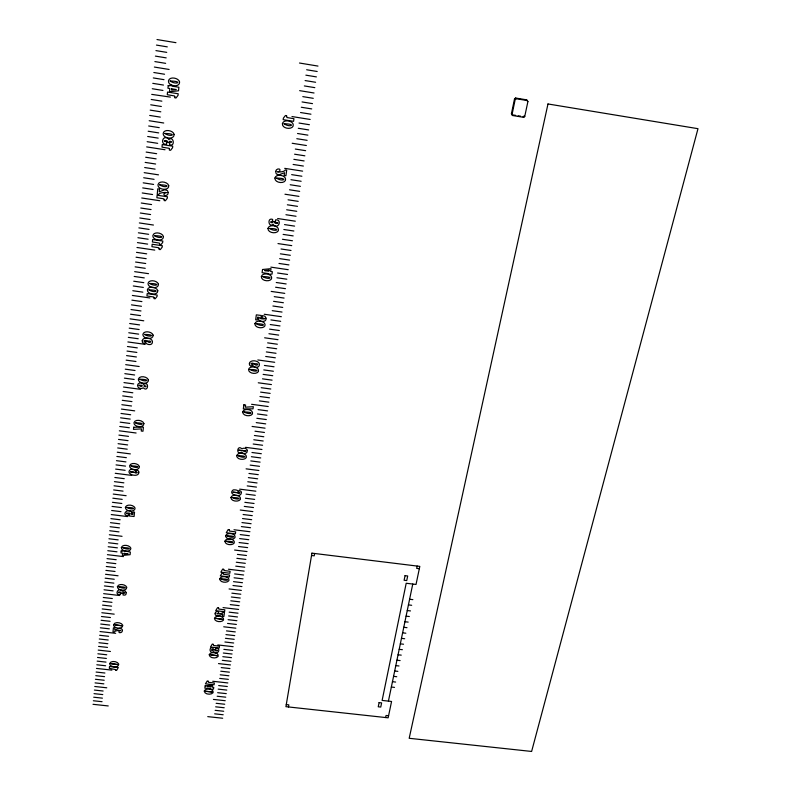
<?xml version="1.0" encoding="UTF-8"?>
<svg xmlns="http://www.w3.org/2000/svg" width="791" height="791" viewBox="0 0 791 791"><rect width="100%" height="100%" fill="white"/><g stroke="black" fill="none" stroke-linecap="round" stroke-linejoin="round"><path stroke-width="1.19" d="M512.093 114.794L511.421 113.775L514.545 98.776L515.594 98.025L526.569 99.834L527.904 101.584L524.71 116.593L523.672 117.335L512.716 115.545L512.093 114.794L515.732 115.387M512.716 115.545L511.421 113.775M526.569 99.834L527.904 101.584M288.468 706.946L288.824 704.84L286.273 704.563M314.62 553.482L314.225 555.836L311.535 555.509M388.421 701.113L412.764 584.055M385.642 717.546L386.077 715.469L388.579 715.746M417.173 566.059L416.689 568.373L419.329 568.699M512.044 114.527L515.178 99.488L514.545 98.776M515.594 98.025L516.226 98.737L515.178 99.488M151.724 94.376L170.391 97.095M93.012 704.306L108.238 705.938M207.746 716.636L222.676 718.238M95.068 682.89L103.848 683.849M217.159 696.238L225.751 697.178M94.732 686.479L106.775 687.794M213.432 699.422L225.237 700.707M94.386 690.068L103.137 691.018M216.151 703.308L224.723 704.237M94.04 693.638L102.781 694.587M215.646 706.818L224.209 707.747M93.694 697.207L102.425 698.146M215.142 710.328L223.695 711.257M93.358 700.757L102.069 701.696M214.648 713.828L223.181 714.757M96.818 664.776L105.648 665.755M219.71 678.401L228.362 679.36M96.462 668.415L111.897 670.125M212.71 681.269L227.838 682.94M96.116 672.053L104.926 673.022M218.682 685.57L227.314 686.519M95.77 675.672L104.56 676.641M218.178 689.129L226.79 690.078M95.424 679.281L104.204 680.25M217.663 692.689L226.275 693.628M393.572 676.364L396.746 676.72M98.588 646.415L107.477 647.414M222.291 660.327L230.992 661.306M392.455 681.704L395.629 682.06M98.232 650.103L110.433 651.477M218.504 663.6L230.468 664.934M97.876 653.791L106.745 654.78M221.253 667.584L229.934 668.553M391.347 687.033L394.511 687.379M97.52 657.459L106.38 658.448M220.738 671.203L229.41 672.172M97.164 661.128L106.014 662.107M220.224 674.802L228.886 675.771M100.734 624.05L109.702 625.078M225.435 638.307L234.205 639.316M396.924 660.208L400.117 660.574M100.378 627.807L109.326 628.825M224.911 642.005L233.671 643.004M100.012 631.544L115.654 633.324M217.812 644.942L233.127 646.682M395.807 665.617L398.99 665.973M99.656 635.282L108.585 636.29M223.853 649.362L232.594 650.35M394.679 671.005L397.863 671.361M99.3 638.999L108.209 640.008M223.329 653.03L232.06 654.019M98.944 642.717L107.843 643.716M222.815 656.678L231.526 657.667M102.563 605.125L111.58 606.173M228.095 619.689L236.924 620.708M102.187 608.932L111.205 609.97M227.561 623.427L236.38 624.455M400.325 643.854L403.539 644.22M101.831 612.728L114.201 614.152M223.715 626.788L235.837 628.183M399.188 649.322L402.392 649.698M101.466 616.505L110.453 617.544M226.493 630.892L235.293 631.9M101.1 620.282L110.078 621.311M225.959 634.609L234.749 635.618M398.051 654.78L401.255 655.146M104.402 585.933L113.489 587.001M230.794 600.804L239.683 601.852M404.923 621.736L408.166 622.112M104.036 589.789L113.103 590.857M230.25 604.601L239.129 605.639M403.766 627.293L406.999 627.678M103.661 593.645L119.51 595.494M223.052 607.607L238.575 609.426M103.295 597.482L112.342 598.54M229.172 612.165L238.022 613.193M402.619 632.84L405.842 633.215M102.929 601.308L111.966 602.356M228.629 615.932L237.478 616.96M401.472 638.357L404.685 638.732M106.281 566.475L115.427 567.562M233.523 581.652L242.481 582.72M408.423 604.907L411.676 605.293M105.905 570.39L115.041 571.478M232.979 585.508L241.917 586.566M105.529 574.286L118.067 575.779M229.074 588.949L241.354 590.402M407.256 610.533L410.499 610.919M105.154 578.181L114.26 579.259M231.882 593.171L240.8 594.229M406.09 616.149L409.333 616.525M104.778 582.067L113.874 583.135M231.338 596.997L240.237 598.045M108.179 546.739L117.394 547.847M236.301 562.243L245.309 563.33M107.794 550.704L116.999 551.811M235.738 566.148L244.745 567.226M107.418 554.669L123.485 556.597M228.441 569.223L244.172 571.122M107.032 558.614L116.208 559.712M234.63 573.92L243.608 574.998M106.656 562.549L115.822 563.647M234.077 577.796L243.045 578.864M409.6 599.252L412.862 599.637M110.107 526.717L119.382 527.854M239.109 542.547L248.186 543.664M109.722 530.741L118.986 531.878M238.546 546.512L247.613 547.619M109.336 534.756L122.051 536.308M234.591 550.042L247.029 551.564M108.95 538.76L118.185 539.887M237.419 554.392L246.456 555.5M108.565 542.755L117.79 543.872M236.855 558.327L245.882 559.415M112.065 506.408L121.399 507.575M241.967 522.574L251.103 523.711M111.669 510.492L120.993 511.648M241.393 526.598L250.52 527.726M111.274 514.565L127.569 516.582M233.978 529.752L249.936 531.73M110.888 518.629L120.183 519.776M240.246 534.597L249.353 535.715M110.493 522.673L119.787 523.82M239.683 538.582L248.769 539.699M114.042 485.803L123.455 486.989M244.864 502.325L254.059 503.481M113.647 489.945L123.04 491.132M244.281 506.398L253.466 507.555M113.251 494.078L126.145 495.7M240.256 510.027L252.873 511.609M112.846 498.201L122.219 499.378M243.114 514.506L252.28 515.653M112.451 502.315L121.814 503.481M242.54 518.55L251.686 519.687M115.654 469.103L125.116 470.309M247.207 485.901L256.452 487.088M115.249 473.295L131.771 475.401M239.673 489.145L255.859 491.201M114.843 477.477L124.276 478.674M246.031 494.138L255.256 495.304M114.448 481.65L123.861 482.836M245.447 498.231L254.653 499.398M117.691 447.953L127.213 449.189M250.174 465.108L259.488 466.324M117.276 452.215L130.357 453.896M246.08 468.845L258.884 470.497M116.87 456.456L126.372 457.673M248.977 473.463L258.271 474.659M116.465 460.678L125.947 461.904M248.384 477.626L257.668 478.812M116.059 464.9L125.532 466.117M247.791 481.768L257.055 482.955M119.757 426.487L129.348 427.753M253.189 444.018L262.572 445.254M119.332 430.808L136.101 433.003M245.546 447.34L261.95 449.486M118.927 435.119L128.488 436.365M251.973 452.492L261.337 453.718M118.512 439.41L128.063 440.656M251.37 456.714L260.714 457.93M118.096 443.692L127.638 444.928M250.777 460.916L260.101 462.132M121.428 409.085L134.697 410.855M252.092 426.448L265.064 428.168M121.003 413.456L130.644 414.741M255.018 431.214L264.441 432.459M120.588 417.816L130.218 419.092M254.405 435.495L263.808 436.741M120.173 422.157L129.783 423.422M253.792 439.766L263.185 441.002M123.554 387.046L140.561 389.34M123.119 391.476L132.829 392.781M258.103 409.619L267.595 410.895M122.694 395.905L132.394 397.201M257.48 413.96L266.953 415.235M122.269 400.315L131.959 401.601M256.857 418.291L266.32 419.556M121.854 404.705L131.514 405.991M256.244 422.612L265.697 423.867M125.275 369.17L135.053 370.504M261.228 387.699L270.789 389.004M124.84 373.659L134.608 374.983M260.605 392.109L270.146 393.404M124.405 378.138L134.163 379.453M259.972 396.509L269.504 397.794M123.979 382.597L133.719 383.912M259.349 400.889L268.861 402.174M251.587 404.3L268.228 406.534M127.015 351.075L136.853 352.43M263.769 369.921L273.379 371.246M126.57 355.614L136.398 356.968M263.136 374.39L272.737 375.705M126.135 360.152L135.953 361.497M262.493 378.84L272.084 380.155M125.7 364.661L139.167 366.51M258.271 382.785L271.432 384.584M129.22 328.146L139.137 329.531M266.982 347.407L276.672 348.762M128.775 332.764L138.672 334.138M266.34 351.936L276.01 353.29M128.33 337.361L138.217 338.736M265.697 356.454L275.347 357.799M127.895 341.949L145.149 344.342M257.807 359.954L274.695 362.298M127.45 346.517L137.308 347.882M264.412 365.452L274.032 366.777M131.009 309.548L140.986 310.962M269.593 329.145L279.332 330.519M130.555 314.215L140.521 315.619M268.94 333.733L278.669 335.107M130.11 318.872L143.774 320.8M264.639 337.797L277.997 339.675M129.665 323.519L139.592 324.913M267.635 342.859L277.334 344.223M132.819 290.722L142.855 292.156M272.233 310.665L282.031 312.059M132.364 295.448L149.885 297.95M264.224 314.254L281.359 316.697M131.909 300.165L141.915 301.589M270.908 319.93L280.676 321.324M131.464 304.861L141.451 306.275M270.255 324.547L280.004 325.932M134.658 271.659L148.53 273.666M271.204 291.414L284.76 293.372M134.193 276.445L144.278 277.898M274.24 296.645L284.078 298.069M133.738 281.22L143.804 282.664M273.567 301.331L283.396 302.745M133.274 285.976L143.329 287.42M272.905 306.008L282.713 307.412M136.517 252.349L146.671 253.842M277.611 273.004L287.529 274.457M136.052 257.204L146.187 258.677M276.939 277.76L286.836 279.203M135.587 262.039L145.712 263.512M276.257 282.506L286.144 283.939M135.123 266.854L145.228 268.317M275.584 287.232L285.452 288.666M138.395 232.801L148.619 234.314M280.35 253.822L290.327 255.295M137.921 237.715L148.125 239.218M279.668 258.637L289.625 260.11M137.456 242.61L147.64 244.112M278.976 263.443L288.923 264.906M136.981 247.484L154.769 250.094M270.838 267.131L288.221 269.691M140.304 213.006L150.587 214.549M283.129 234.403L293.164 235.896M139.819 217.98L150.092 219.512M282.436 239.278L292.452 240.771M139.345 222.933L153.434 225.04M277.987 243.579L291.741 245.625M138.87 227.877L149.104 229.4M281.042 248.987L291.029 250.47M142.232 192.964L152.574 194.527M285.937 214.727L296.032 216.259M141.747 197.997L159.812 200.726M277.661 218.524L295.31 221.193M141.263 203.02L151.575 204.572M284.533 224.595L294.598 226.107M140.778 208.023L151.081 209.566M283.831 229.509L293.876 231.012M144.189 172.656L158.497 174.841M284.968 194.23L298.939 196.366M143.695 177.757L154.087 179.339M288.072 199.816L298.207 201.359M143.201 182.84L153.583 184.422M287.36 204.8L297.485 206.342M142.716 187.912L153.078 189.484M286.649 209.773L296.754 211.306M146.167 152.08L156.638 153.701M291.661 174.633L301.885 176.225M145.673 157.251L156.124 158.862M290.94 179.705L301.144 181.277M145.168 162.402L155.619 164.014M290.218 184.758L300.412 186.33M144.674 167.534L155.105 169.136M289.506 189.791L299.67 191.353M148.174 131.237L158.714 132.898M294.588 154.205L304.871 155.817M147.67 136.477L158.19 138.118M293.847 159.337L304.12 160.939M147.166 141.698L157.676 143.329M293.125 164.449L303.368 166.051M146.661 146.899L165.012 149.746M284.701 168.354L302.627 171.143M149.697 115.437L160.286 117.108M296.803 138.702L307.126 140.333M149.183 120.716L163.727 123.01M292.186 143.27L306.374 145.514M148.678 125.987L159.238 127.648M295.32 149.054L305.623 150.676M291.978 116.554L310.181 119.461M151.229 99.468L161.878 101.169M299.038 123.05L309.41 124.711M150.715 104.808L161.344 106.498M298.286 128.28L308.648 129.932M150.201 110.127L160.81 111.808M297.545 133.501L307.887 135.142M153.83 72.505L164.558 74.245M302.805 96.621L313.266 98.321M153.306 77.933L164.014 79.664M302.053 101.94L312.494 103.631M152.782 83.342L163.48 85.062M301.292 107.25L311.723 108.921M152.268 88.73L162.946 90.451M300.54 112.53L310.952 114.201M155.402 56.112L166.189 57.872M305.108 80.563L315.609 82.274M518.164 115.783L520.587 116.178M154.878 61.589L165.645 63.349M304.337 85.932L314.828 87.643M154.354 67.057L169.126 69.46M299.641 90.649L314.047 92.992M156.994 39.55L175.948 42.674M299.492 63.023L317.982 66.078M516.226 98.737L527.231 100.546M156.46 45.087L167.287 46.867M306.651 69.756L317.191 71.497M155.936 50.604L166.733 52.374M305.87 75.165L316.4 76.895M524.057 115.832L524.71 116.593M523.019 116.574L523.672 117.335M139.404 466.542C139.523 471.278 129.348 470.17 129.605 465.79C130.653 462.043 138.366 463.219 139.404 466.542M143.903 423.482C144.051 428.356 133.649 427.18 133.956 422.691C134.994 418.835 142.894 420.061 143.903 423.482M137.733 385.296C137.12 388.173 141.48 389.399 143.25 387.808C148.352 392.919 149.39 380.491 143.596 384.446C142.509 382.271 137.654 382.241 137.733 385.296M138.821 472.039C139.325 478.515 124.236 474.125 130.545 469.459C132.275 469.419 136.121 469.3 135.508 472.039C133.125 473.819 139.819 472.781 136.171 472.108L136.388 470.012L138.316 470.833L138.821 472.039M148.441 379.977C148.639 384.99 137.99 383.754 138.356 379.146C139.374 375.181 147.462 376.467 148.441 379.977M167.494 141.381L167.484 142.42L169.007 142.657C168.562 139.265 174.504 143.092 169.857 142.162L169.59 144.753C175.533 147.106 173.565 135.409 168.799 139.592L168.236 138.613C162.58 134.302 159.792 145.069 166.515 144.278L166.782 141.678C161.582 141.678 165.705 139.196 167.494 141.381M142.242 340.674L142.42 342.305L143.932 343.61L144.773 343.798L145.01 341.514C142.242 341.119 145.247 339.764 146.533 340.792C142.973 343.759 151.486 346.498 152.337 342.869C153.909 337.856 143.023 336.086 142.242 340.674M153.128 335.166C153.365 340.328 142.469 339.023 142.894 334.296C143.893 330.223 152.179 331.567 153.128 335.166M157.775 290.673C158.042 295.972 146.899 294.598 147.383 289.753C148.372 285.561 156.845 286.975 157.775 290.673M158.437 284.246C158.714 289.565 147.541 288.181 148.036 283.316C149.015 279.104 157.518 280.528 158.437 284.246M163.421 236.519C163.747 242.006 152.307 240.543 152.861 235.55C153.82 231.209 162.541 232.702 163.421 236.519M168.73 185.697C169.096 191.353 157.369 189.8 157.992 184.669C158.942 180.2 167.88 181.762 168.73 185.697M174.099 134.381C174.514 140.225 162.491 138.573 163.193 133.303C164.113 128.696 173.288 130.337 174.099 134.381M179.567 81.987C180.032 88.009 167.712 86.268 168.483 80.85C169.383 76.094 178.796 77.825 179.567 81.987M131.968 512.756L131.197 514.288L132.779 514.486L133.046 511.965L134.529 512.153L134.075 516.503L129.388 516.009L129.586 514.002C132.888 512.706 121.903 512.786 128.468 513.863L128.261 515.89C119.975 514.852 129.131 506.883 131.968 512.756M214.826 649.599C214.519 652.308 220.719 650.034 215.409 650.113L215.666 648.274C222.182 647.681 217.268 656.303 213.689 651.606C209.734 654.839 208.27 646.207 213.095 647.987L212.838 649.816C209.061 649.144 213.689 651.922 213.55 649.451L214.826 649.599M109.633 663.55C109.613 667.426 118.729 668.266 118.769 664.133C117.622 661.217 110.74 660.267 109.633 663.55M113.558 624.722C113.489 628.687 122.813 629.587 122.823 625.335C121.695 622.329 114.646 621.35 113.558 624.722M122.318 630.378C123.099 632.84 117.582 633.907 119.065 630.882C124.405 630.368 114.913 629.863 114.28 632.029L113.004 631.89L113.42 627.777L114.942 627.955L114.735 630.002L119.421 628.38L121.498 628.855A2.165 1.809 7.9 0 1 122.239 629.913L122.318 630.378M204.276 691.087C204.464 694.617 211.345 695.131 213.105 692.659C214.064 688.516 205.304 687.745 204.276 691.087M117.404 586.675C117.295 590.739 126.817 591.678 126.797 587.317C125.69 584.242 118.492 583.204 117.404 586.675M121.349 547.54C121.191 551.713 130.93 552.701 130.881 548.222C129.793 545.058 122.417 543.99 121.349 547.54M209.239 654.76C209.388 658.359 216.398 658.923 218.178 656.382C219.196 652.16 210.258 651.319 209.239 654.76M125.403 507.367C125.205 511.639 135.152 512.687 135.073 508.079C134.005 504.836 126.471 503.719 125.403 507.367M214.47 618.344C214.579 622.033 221.737 622.646 223.527 620.035C224.604 615.724 215.488 614.805 214.47 618.344M219.73 578.864C219.799 582.631 227.116 583.313 228.915 580.614C230.062 576.204 220.748 575.215 219.73 578.864M224.921 541.202C224.941 545.048 232.416 545.79 234.225 543.012C235.431 538.513 225.929 537.445 224.921 541.202M225.662 535.804C225.682 539.66 233.177 540.411 234.986 537.623C236.202 533.114 226.671 532.036 225.662 535.804M230.932 497.529C230.903 501.464 238.556 502.275 240.375 499.418C241.651 494.81 231.931 493.653 230.932 497.529M236.697 455.675C236.618 459.7 244.439 460.58 246.278 457.633C247.623 452.917 237.696 451.681 236.697 455.675M242.718 411.943C242.59 416.066 250.589 417.025 252.438 413.98C253.862 409.165 243.707 407.82 242.718 411.943M168.048 192.51C169.126 195.703 162.284 197.167 164.261 193.123C171.291 192.223 158.942 191.897 158.694 194.566L157.221 194.339L157.775 188.802L159.545 189.069L159.258 191.827L164.726 189.741L167.128 190.433A2.541 2.403 36.2 0 1 167.969 191.867L168.048 192.51M248.572 369.437C248.394 373.659 256.571 374.697 258.42 371.552C259.923 366.629 249.561 365.195 248.572 369.437M254.929 323.707C254.682 328.018 263.057 329.145 264.916 325.902C266.508 320.869 255.908 319.327 254.929 323.707M274.586 221.599C273.676 225.02 281.883 222.775 275.248 222.301L275.594 219.839C282.13 219.107 279.025 229.291 273.745 225.208L273.221 224.278C268.505 228.273 266.962 217.12 272.628 219.394L272.282 221.856C267.823 220.976 273.449 224.595 273.122 221.381L274.586 221.599M241.344 492.398C241.66 498.755 226.888 494.415 233.286 489.866C234.957 489.817 238.793 489.708 238.081 492.398C235.659 494.118 242.293 493.139 238.724 492.457L239.011 490.4L240.879 491.211L241.344 492.398M261.366 276.563C261.06 280.983 269.622 282.199 271.501 278.857C273.172 273.696 262.335 272.045 261.366 276.563M126.273 592.627L125.858 594.545L124.929 595.109L123.05 595.02L123.258 593.102C127.163 593.814 122.308 590.907 122.526 593.477L121.221 593.329C121.468 590.511 115.11 592.845 120.598 592.785L120.4 594.703C113.677 595.326 118.472 586.289 122.308 591.223L125.097 590.877L126.273 592.627M249.402 363.405L249.511 364.997L250.965 366.273L251.785 366.46L252.092 364.216C249.383 363.84 252.388 362.505 253.624 363.514C250.005 366.421 258.36 369.1 259.26 365.551C260.981 360.587 250.233 358.936 249.402 363.405M247.257 450.405C248.018 453.826 242.797 454.538 241.502 452.086C235.817 455.873 237.122 443.988 241.957 448.883C243.45 447.577 246.98 448.19 247.257 450.405M267.991 228.421C267.625 232.94 276.395 234.255 278.284 230.794C280.044 225.524 268.96 223.744 267.991 228.421M265.984 318.14C267.2 323.568 255.384 321.551 259.28 317.418L257.619 317.181L257.223 320.039L255.651 319.821L256.333 314.858L261.297 315.471L260.971 317.755C256.581 318.951 269.86 319.673 262.157 317.923L262.474 315.609L264.995 316.262L265.984 318.14M274.932 178.054C274.497 182.681 283.475 184.105 285.383 180.526C287.232 175.127 275.891 173.219 274.932 178.054M282.417 123.703C281.903 128.449 291.118 129.991 293.036 126.283C294.994 120.746 283.366 118.69 282.417 123.703M115.605 669.601L115.555 670.293L116.584 670.412L118.314 667.505L109.504 666.526L109.316 668.346L115.605 669.601M154.077 297.723L154.018 298.632L155.174 298.79L157.043 296.437L157.191 295.043L147.185 293.619L146.948 295.972L153.701 296.991L154.077 297.723M159.169 248.503L159.1 249.442L160.286 249.62L162.185 247.178L162.343 245.754L152.179 244.251L151.931 246.683L158.783 247.751L159.169 248.503M159.653 243.816L159.584 244.755L160.771 244.923L162.679 242.481L162.827 241.047L152.653 239.544L152.406 241.987L159.268 243.055L159.653 243.816M164.231 199.609L164.162 200.578L165.359 200.756L167.296 198.244L167.455 196.771L157.132 195.209L156.875 197.72L163.846 198.828L164.231 199.609M215.162 613.341L215.192 614.34A2.155 1.829 3.3 0 0 215.894 615.398L217.95 615.882L222.676 614.251L222.39 616.318L223.902 616.486L224.486 612.353L223.22 612.204C222.578 614.37 213.036 613.895 218.395 613.361C220.017 610.603 215.063 611.186 215.162 613.341M169.462 149.113L169.383 150.112L170.609 150.3L172.576 147.719L172.735 146.187L162.254 144.555L161.997 147.146L169.066 148.312L169.462 149.113M174.86 96.779L174.791 97.807L176.027 98.005L178.034 95.335L178.202 93.763L167.554 92.053L167.287 94.732L174.465 95.938L174.86 96.779M275.861 171.291L275.871 172.646A2.511 2.462 37.2 0 0 276.662 174.099L279.025 174.801L284.552 172.695L284.157 175.473L285.907 175.74L286.698 170.164L285.235 169.936C284.958 172.596 272.559 172.3 279.609 171.39C281.794 167.761 275.614 168.424 275.861 171.291M208.231 681.259L208.508 682.317L214.341 682.999L214.094 684.788L205.442 683.839L207.252 680.962L208.231 681.259M213.303 644.368L213.58 645.466L219.493 646.178L219.236 648.017L210.475 647.018L212.304 644.072L213.303 644.368M218.573 607.953L218.85 609.08L224.842 609.821L224.575 611.71L215.696 610.672L217.565 607.646L218.573 607.953M223.23 573.109L223.507 574.266L229.578 575.037L229.301 576.965L220.323 575.897L222.212 572.793L223.23 573.109M223.754 569.362L224.031 570.519L230.102 571.3L229.835 573.238L220.837 572.16L222.726 569.045L223.754 569.362M229.232 529.871L229.509 531.058L235.669 531.868L235.382 533.866L226.266 532.738L228.194 529.545L229.232 529.871M286.639 115.951L286.925 117.523L293.955 118.709L293.58 121.33L283.168 119.668L283.386 118.126L285.452 115.496L286.639 115.951M121.181 550.981L120.983 552.958L122.595 553.156L122.358 555.49L130.09 554.699L130.357 552.088L122.852 550.615L122.793 551.179L121.181 550.981M133.679 427.239L133.471 429.384L141.48 428.88L141.253 431.016L142.973 431.233L143.408 427.12L133.679 427.239M168.216 85.537L167.939 88.226L169.818 88.523L169.501 91.716L178.509 90.807L178.885 87.247L171.914 86.13L171.993 85.369L170.174 85.072L170.095 85.833L168.216 85.537M124.157 553.344L124.068 554.214L128.063 553.809L124.157 553.344M171.637 88.819L171.518 90.006L176.175 89.541L171.637 88.819M205.176 685.807L204.849 688.16L210.495 688.783L210.426 689.287L213.481 689.109L213.738 687.33L212.215 687.171L212.512 685.046L205.176 685.807M243.885 404.804L243.321 408.957L253.021 408.848L253.328 406.683L245.309 407.187L245.606 405.032L243.885 404.804M262.533 269.504L262.098 272.668L268.584 273.617L268.495 274.289L272.025 274.111L272.361 271.738L270.611 271.481L271.016 268.653L262.533 269.504M210.851 686.222L210.742 687.003L207.064 686.598L210.851 686.222M269.069 270.176L268.92 271.234L264.688 270.611L269.069 270.176M311.931 553.156L285.917 706.67L388.144 717.823L391.565 701.469L382.122 700.421L406.198 583.254L416.036 584.45L419.813 566.386L311.931 553.156M379.097 702.596L378.246 706.788L380.758 707.065L381.618 702.873L379.097 702.596M405.061 575.65L404.112 580.258L406.742 580.574L407.691 575.977L405.061 575.65M547.985 103.967L409.184 738.29L531.621 751.45L697.988 128.686L547.985 103.967M144.061 385.959C145.356 388.084 147.868 385.276 144.061 385.959M170.194 81.028C176.393 85.487 183.571 81.137 170.194 81.028M147.284 341.158C149.885 344.481 153.612 340.16 147.284 341.158M164.874 133.471C171.014 137.782 178.015 133.56 164.874 133.471M139.295 385.286C140.976 388.173 145.079 384.614 139.295 385.286M159.653 184.827C165.734 188.99 172.567 184.896 159.653 184.827M134.055 472.267L130.466 471.812L134.055 472.267M154.492 235.698C160.514 239.713 167.168 235.748 154.492 235.698M149.637 283.465C155.609 287.341 162.115 283.494 149.637 283.465M148.985 289.901C154.947 293.758 161.433 289.921 148.985 289.901M144.466 334.435C150.379 338.172 156.717 334.445 144.466 334.435M139.908 379.275C145.771 382.884 151.961 379.265 139.908 379.275M135.488 422.819C141.292 426.309 147.353 422.799 135.488 422.819M131.118 465.919C136.863 469.29 142.785 465.879 131.118 465.919M126.896 507.476C132.591 510.739 138.385 507.427 126.896 507.476M122.823 547.649C128.458 550.813 134.134 547.59 122.823 547.649M254.346 363.87C256.482 367.153 260.832 362.911 254.346 363.87M241.166 450.475L238.922 450.168L241.166 450.475M284.098 123.782C290.129 128.112 297.109 123.851 284.098 123.782M118.848 586.774C124.444 589.839 129.991 586.704 118.848 586.774M276.583 178.123C282.565 182.306 289.358 178.173 276.583 178.123M114.982 624.821L121.458 625.721L114.982 624.821M245.774 451.088L242.718 450.662L245.774 451.088M236.638 492.615L233.118 492.17L236.638 492.615M269.622 228.49C275.555 232.524 282.179 228.52 269.622 228.49M111.047 663.649L117.424 664.519L111.047 663.649M262.968 276.632C268.841 280.528 275.308 276.642 262.968 276.632M256.511 323.766C262.335 327.523 268.643 323.766 256.511 323.766M250.134 369.496C255.908 373.134 262.068 369.476 250.134 369.496M244.251 411.992C249.976 415.512 256.007 411.963 244.251 411.992M238.21 455.715C243.885 459.116 249.778 455.675 238.21 455.715M232.425 497.569C238.051 500.861 243.806 497.509 232.425 497.569M227.136 535.843C232.712 539.037 238.358 535.774 227.136 535.843M226.384 541.242C231.961 544.416 237.587 541.173 226.384 541.242M221.183 578.903C226.701 581.978 232.218 578.824 221.183 578.903M215.894 618.384L222.291 619.294L215.894 618.384M210.643 654.79L216.961 655.66L210.643 654.79M211.909 691.957L205.601 691.275L211.909 691.957"/></g></svg>
